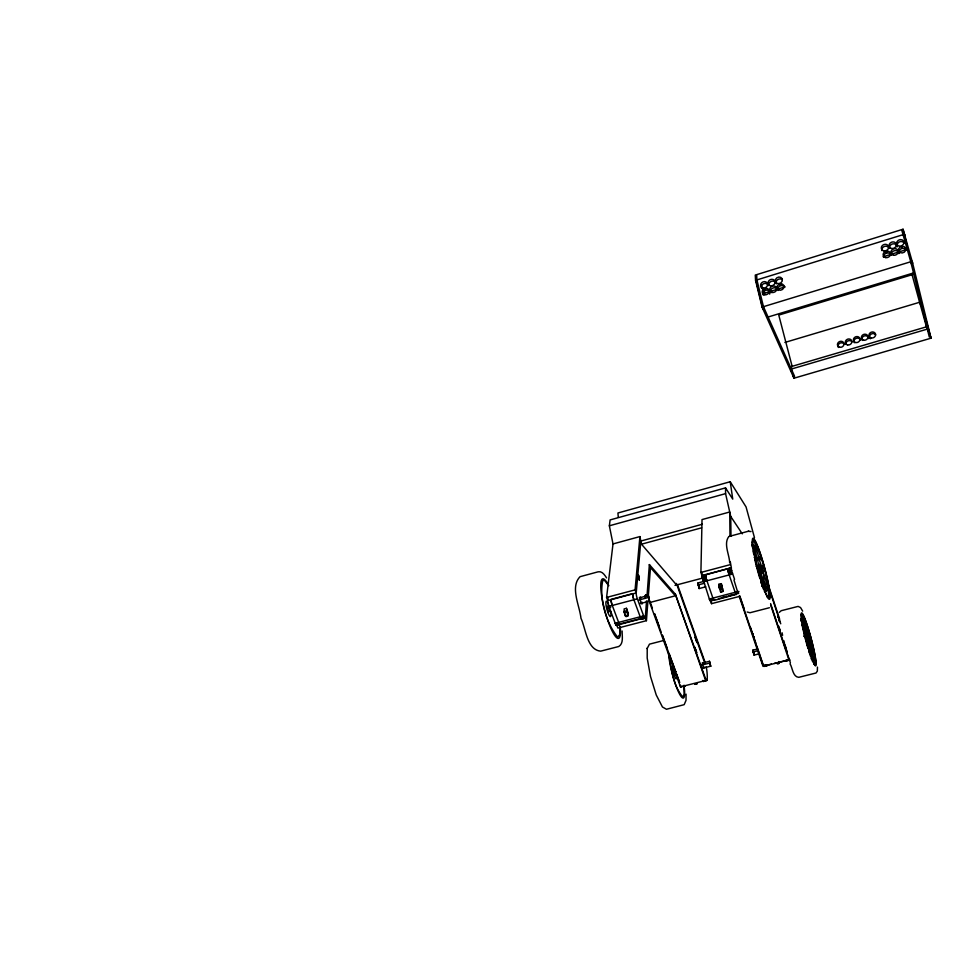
<?xml version="1.0" encoding="UTF-8"?>
<svg xmlns="http://www.w3.org/2000/svg" width="980" height="980" viewBox="0 0 980 980"><rect width="100%" height="100%" fill="white"/><g stroke="black" fill="none" stroke-linecap="round" stroke-linejoin="round"><path stroke-width="1.47" d="M675.245 673.983C674.191 676.457 672.844 664.918 674.791 672.072M718.916 586.812L718.916 584.276L721.292 583.651L723.069 591.369L720.704 591.994L718.916 586.812L721.28 586.199L721.292 583.651L722.591 589.311L721.929 586.297M739.459 596.416L711.505 603.668L711.529 600.667M705.686 679.005L705.673 680.635L675.355 594.186L705.661 679.054C708.197 685.645 707.291 669.671 706.078 666.804M710.672 600.63A4.398 0.637 75 0 1 709.52 599.49L700.908 572.43L702.023 519.584L729.72 512.001L729.99 536.06M702.048 572.516L701.986 575.542L731.362 567.763L730.259 561.626M705.747 586.812L699.157 588.551L699.034 585.795M699.157 588.551L697.956 582.953L704.547 581.214M694.967 684.322L696.964 683.82L694.967 684.322L694.979 683.697M684.91 685.633L684.885 685.865A3.785 0.637 75.5 0 1 684.15 685.535A4.03 0.686 75.5 0 0 684.91 685.633L682.889 686.355M706.801 680.218L680.463 686.87L680.537 685.24M801.175 620.413L801.211 619.495M702.93 680.549L703.787 680.965A4.043 0.637 75.5 0 1 702.868 680.512M640.651 602.149L640.528 603.582L649.409 601.083L648.944 596.869L648.282 595.522L639.23 597.898M649.409 601.083L648.282 595.522M616.775 625.093L617.902 628.082L646.433 620.683L647.939 600.961M648.295 596.404L650.487 567.579L649.36 564.59L646.971 596.514M646.433 620.683L645.33 617.657L646.53 600.875M681.909 686.38L681.884 686.6A3.785 0.649 75.5 0 1 681.284 686.527M640.846 541.034L636.192 593.084A4.373 0.796 75 0 0 637.367 598.854L643.639 615.881C647.621 619.127 640.81 620.267 640.185 616.775L633.901 599.76A4.373 0.809 75 0 1 632.737 593.99M616.91 624.885L616.31 625.35L615.403 623.77L608.837 606.375A4.361 0.87 75.1 0 1 607.71 600.618L636.204 592.937L635.077 589.874L639.916 536.575L613.015 543.937L606.583 597.433L607.723 600.471M767.156 665.714L763.677 666.008L771.407 664.109M647.106 648.625L649.471 644.154L664.207 640.357M628.082 615.942L628.327 613.37L626.453 608.311L624.15 608.911C623.99 619.617 629.711 618.944 626.453 608.311M817.455 667.111L817.345 671.104L816.034 673.003L798.774 677.327C792.698 676.886 792.575 667.723 790.015 663.779M607.71 600.618L608.066 597.629M613.051 544.145L609.364 525.795L610.111 519.927L725.531 487.881L732.746 499.126L730.223 481.731L617.939 512.993L618.282 517.342M766.654 590.536L765.147 591.491L765.441 590.818A8.085 6.26 -5.9 0 0 765.417 587.375L764.29 584.337M641.802 618.404L641.092 618.674M714.077 600.397L736.409 594.309M620.328 623.99L619.727 624.468L618.833 622.876L612.096 604.979M647.217 648.037L647.192 658.045L650.487 676.396L656.245 694.992L662.431 706.984L666.461 709.263L684.175 704.669L686.024 700.357L686.049 694.134M609.291 610.148C608.519 613.823 606.792 605.91 608.151 606.485M759.819 575.076L758.728 571.23L761.289 582.39A8.134 6.603 -23.1 0 1 761.399 583.517M752.211 545.064A2.462 2.425 11 0 0 752.518 544.819L752.126 545.309M779.296 612.365L781.232 610.699L798.1 606.412L800.538 607.539L802.657 611.14M801.052 618.625L801.432 618.441A2.817 2.573 1 0 1 802.804 619.875L805.989 629.307L805.474 624.052A2.781 1.629 -17.8 0 0 804.274 623.121L802.804 623.354M801.089 614.35C809.664 627.702 813.498 647.731 815.164 664.44L813.768 663.852M812.138 660.9L812.138 660.9A2.768 2.634 -20.9 0 0 813.13 658.389L811.085 648.307L813.13 652.57A2.756 1.421 -10.2 0 1 811.93 654.15L811.379 653.942M779.553 621.675L778.769 618.613L779.59 621.296M804.237 623.121L803.22 623.586M728.838 536.55C723.252 543.692 729.5 554.815 729.683 562.839M755.605 546.963L759.757 560.193L760.162 557.461A3.197 0.87 -16.6 0 0 759.243 557.106L759.108 557.142A2.413 0.662 -16.6 0 1 758.079 557.534M804.115 636.265L804.727 634.219L802.216 624.86A7.117 6.591 3.5 0 0 802.093 624.505M769.398 607.735L749.982 612.745L747.201 612.022M911.216 263.644L912.662 263.204L903.046 229.222L755.261 275.086L755.556 280.341L762.073 307.095L793.996 378.207L931 338.186L912.196 261.317L762.073 307.095M755.556 280.341L904.626 234.196L905.104 236.131M763.383 293.547L785.188 286.846M883.164 256.76L906.561 249.582M764.241 308.418L762.857 308.835L756.352 282.13M768.087 317.018L913.507 272.954M913.385 274.327L778.769 315.095L792.257 366.802M804.115 636.437L805.952 634.832L802.755 622.68M784.882 342.449L919.62 302.269L926.59 327.32M790.725 370.906L791.999 370.526M927.742 330.701L929.077 330.309M930.62 336.63L929.297 337.01L910.751 261.758L901.625 229.663M807.018 644.24C811.207 642.66 809.223 656.233 811.808 656.392A2.781 2.683 -20.1 0 1 811.011 658.756M748.181 531.295L751.035 531.564M609.364 525.795L725.567 493.638L725.531 487.881M640.185 541.217L702.391 524.239M641.312 544.243L701.619 527.828M729.206 536.415L748.855 531.111M606.583 597.433L635.077 589.874M700.908 572.43L730.296 564.639M701.986 575.86L731.362 567.763M702.023 576.24L705.563 575.309L705.527 574.599M731.374 568.094L727.846 569.417L727.981 570.152M702.072 576.681L705.563 575.309M731.411 568.474L727.895 569.858L728.054 570.617M702.145 577.171L705.612 575.75M702.244 577.698L705.686 576.24M731.656 569.931L728.079 570.875L728.263 571.646M675 585.379L702.868 578.016M702.366 578.261L705.784 576.767M731.778 570.495L728.201 571.438L728.385 572.198M702.501 578.849L705.906 577.33M702.648 579.437L706.041 577.918M728.532 572.749L728.336 572.026L731.913 571.083L728.495 572.626L728.679 573.312M702.807 580.038L706.347 579.107L713.06 598.572A4.41 0.625 75 0 0 714.187 599.711M732.391 572.871L728.826 573.815L729.01 574.403L732.575 573.447L732.232 572.283L728.655 573.226L728.838 573.864M702.979 580.626L706.519 579.695M607.086 606.375L609.646 605.701M703.15 581.201L706.702 580.258M608.837 606.375L637.367 598.854M703.334 581.74L732.746 573.986L734.571 579.339M606.841 608.433L610.687 607.416M639.046 599.944L648.123 597.567M697.907 584.987L704.51 583.247M608.151 611.912L610.724 611.238M623.893 611.471L626.196 610.871M624.089 612.427L626.392 611.826M719.1 587.706L721.88 587.449M627.849 615.759L625.571 616.359L625.216 614.362M720.484 591.724L723.069 591.369M615.207 623.28L643.639 615.881M709.361 599.025L738.663 591.393M615.403 623.77L618.833 622.876M640.369 617.265L643.823 616.371M709.52 599.49L713.06 598.572M738.822 591.859L735.098 592.3M615.599 624.199L619.017 623.317M640.565 617.706L644.007 616.812M615.783 624.591L619.213 623.697M640.749 618.098L644.203 617.192M615.979 624.909L619.397 624.015M640.932 618.417L644.375 617.523M616.151 625.167L619.568 624.272M621.565 623.562L639.021 619.017M714.849 599.466L710.439 600.605L711.505 603.668M722.211 597.543L726.633 596.391M729.573 595.632L733.995 594.48M616.31 625.35L645.33 617.657M718.414 598.731L723.938 597.286M725.323 596.93L735.024 594.407M736.335 593.954L738.7 593.341M616.469 625.461L620.218 624.444M641.398 618.98L645.146 617.964M765.331 591.112L765.405 591.087A2.438 1.887 -6.1 0 1 766.544 591.014L766.752 590.854A3.21 2.487 -6.1 0 0 767.34 588.833L764.008 580.552L765.282 589.311A3.21 2.524 -22.1 0 1 764.376 591.479M754.183 654.395L754.147 655.179L752.75 650.181L756.964 649.14M672.354 670.577L674.987 669.928M702.88 662.933L709.495 661.28L710.696 666.278L709.495 661.28M752.983 651.994L758.373 650.647M673.591 672.109L676.212 671.447M701.521 665.114L709.483 663.129M754.049 655.118L759.439 653.77M674.706 675.171L677.339 674.51M702.611 668.201L710.573 666.216M763.42 665.395L765.478 664.893M763.555 665.726L766.801 665.249M774.176 663.423L788.263 659.92M703.763 681.198L706.788 680.439M763.996 666.461L767.242 665.543M786.07 660.153L786.401 660.802L789.733 659.981M789.66 660.14L786.413 660.789M759.169 557.106L759.022 557.106A3.038 0.821 -16.6 0 0 758.287 557.179M753.204 544.892L753.779 545.064A3.197 3.161 2.6 0 1 755.592 546.963M807.018 644.007L810.203 654.689M801.138 621.112L801.383 621.21A2.83 2.622 3.1 0 1 802.755 622.68M736.152 594.591L735.588 593.586M803.037 623.488L803.269 623.623A7.007 4.116 -17.9 0 1 804.531 625.559L804.85 628.119M650.487 567.579L675.355 595.803L649.679 602.541L680.463 686.87M649.36 564.59L675.428 594.272M676.555 584.962L641.496 544.194L639.916 536.575M766.899 596.673L768.859 597.874C768.002 578.065 762.648 557.093 753.044 539.772L752.126 542.418L752.567 547.538M624.774 611.508L624.75 613.309M607.49 584.105L604.905 580.773L602.847 580.135C598.878 598.229 606.008 622.778 617.67 637.172L619.777 634.587L619.899 626.416M606.559 577.894C604.734 575.064 602.124 570.85 598.119 571.818L580.062 576.681C569.784 587.155 579.768 605.861 580.969 618.294C585.82 628.437 586.885 649.875 600.654 651.149L618.772 646.506C623.868 643.468 621.982 635.824 622.129 630.985M725.567 493.638L730.749 516.509L742.277 533.855M730.223 481.731L746.05 506.917L754.478 537.689M697.956 582.953L698.348 583.713M762.979 581.115L763.579 582.39M758.055 569.735L758.704 571.365M810.803 650.095L811.575 651.823A6.995 3.626 -10.1 0 1 811.244 654.077M753.106 634.452L752.812 633.558M761.252 285.217L764.706 293.13L764.18 290.276M768.492 291.329L769.704 294.123M645.563 596.306L645.085 595.571L645.257 597.42M735.613 593.66L728.998 574.39M897.46 246.543L897.153 245.76A3.761 3.234 -21.6 0 1 904.099 243.028M899.334 253.293L899.028 252.509A3.773 3.246 -21.5 0 1 905.973 249.778M703.211 663.803C700.737 658.805 704.179 672.255 703.995 666.829M719.81 587.51L719.381 586.677L719.81 589.09M763.543 589.335L760.884 581.753M654.615 613.737L659.307 626.612M662.443 635.187L667.135 648.062M669.217 653.783L674.963 669.511M677.045 675.232L679.655 682.374M649.789 601.01L652.398 608.139M654.481 613.86L661.255 632.418M662.296 635.273L679.495 682.386M776.38 283.832L776.099 283.049A3.638 3.161 -27.2 0 1 782.285 279.753M778.034 290.509L777.753 289.725A3.638 3.173 -27 0 1 784.453 287.091M676.433 583.431L704.767 663.043M677.609 585.048L705.282 662.86M755.997 558.343L756.217 559.752L753.828 549.621A8.073 8.024 -17.9 0 0 753.191 547.955M754.11 637.404L753.877 636.682M722.86 591.099L721.28 586.199M718.916 584.276L719.81 586.861M752.922 650.157L754.098 653.856M739.802 595.95L744.175 608.825M750.484 627.408L755.837 643.149M756.805 646.004L763.126 664.599M739.594 596.024L762.942 664.734M739.141 596.122L763.016 666.363L788.9 659.957L770.709 605.162M788.827 657.666L789.574 659.932M645.869 596.428L645.624 594.725L646.261 596.44M770.611 603.582L785.923 649.691M768.651 586.003L779.651 619.238M769.655 590.303L780.742 623.795M808.929 651.467L809.676 653.734M737.364 591.099L733.983 580.025M787.295 652.852L785.054 644.938M762.881 580.577L763.102 581.336M759.524 577.404L756.928 568.192M807.03 645.146L807.789 647.755M923.76 312.02L924.961 316.503M925.769 319.26L931 338.186M698.617 585.575L698.74 586.444L698.397 585.55M807.937 638.789L808.133 639.499M912.074 274.731L920.024 303.886L919.62 302.269M805.928 641.153L806.65 643.836M889.13 246.311L889.644 248.21A3.749 3.222 -22 0 1 892.841 243.873A3.749 3.222 -22 0 1 896.908 246.85M896.308 244.094A3.761 3.234 -22 0 1 891.678 248.454A3.761 3.234 -22 0 1 890.183 243.052A3.761 3.234 -22 0 1 896.308 244.094L896.81 246.005M805.56 639.805L803.037 629.332M756.045 564.713L756.634 567.04M792.942 373.919L793.996 378.207M792.649 373.895L793.347 376.761L794.621 376.381L763.457 306.679L756.928 279.913L756.621 274.67M903.046 229.222L907.26 246.299M778.769 661.561L779.21 663.411C774.151 663.877 780.545 664.244 779.137 661.953M754.967 560.193L755.752 563.561M802.069 624.628L802.755 628.082M762.942 584.019L760.468 572.516L757.614 566.673A3.234 1.066 -12.4 0 0 756.192 566.293M728.152 571.12L727.981 570.348L731.472 568.915M753.093 550.956L753.571 553.529M808.414 647.511L807.483 644.754M801.15 618.931L801.53 621.553M727.809 569.037L727.92 569.748M683.954 686.87L684.199 694.306L682.791 696.952C672.99 685.51 671.116 668.446 668.875 653.819M727.785 568.706L727.883 569.38M730.749 516.509L730.982 536.109M720.704 589.446L720.704 591.994M887.219 252.228A3.749 3.222 -22.3 0 1 885.369 252.791M881.89 250.598A3.749 3.222 -22.3 0 1 884.609 246.384A3.749 3.222 -22.3 0 1 889.044 248.406M902.409 247.585A3.761 3.234 -21.6 0 1 901.49 247.952M765.601 289.749A3.614 3.148 -27.9 0 1 764.682 289.909M761.717 288.475A3.614 3.148 -27.9 0 1 763.641 283.747A3.614 3.148 -27.9 0 1 768.283 285.596M883.74 257.348A3.749 3.234 -22.1 0 1 886.459 253.122A3.749 3.234 -22.1 0 1 890.894 255.143M768.859 285.425A3.626 3.148 -27.5 0 1 771.554 281.285A3.626 3.148 -27.5 0 1 775.756 283.293M781.085 284.898A3.638 3.161 -27.2 0 1 780.202 285.254M770.819 292.861A3.626 3.161 -27.4 0 1 772.326 288.328A3.626 3.161 -27.4 0 1 777.103 289.21M763.346 295.151A3.626 3.161 -27.8 0 1 765.282 290.411A3.626 3.161 -27.8 0 1 769.925 292.273M891.494 254.959A3.761 3.234 -21.8 0 1 894.703 250.623A3.761 3.234 -21.8 0 1 898.783 253.612M854.303 342.767A3.357 2.965 -22.6 0 1 856.055 338.394A3.357 2.965 -22.6 0 1 860.44 340.17M862.253 340.428A3.369 2.965 -22.2 0 1 864.421 335.895A3.369 2.965 -22.2 0 1 868.488 338.59M845.912 344.446A3.357 2.965 -23 0 1 852.024 341.849M838.366 347.471A3.344 2.952 -23.4 0 1 839.713 343.294A3.344 2.952 -23.4 0 1 844.16 344.164M870.35 338.786A3.369 2.977 -21.8 0 1 869.848 338.198M869.542 337.475A3.369 2.977 -21.8 0 1 875.691 334.866M754.183 557.485A3.234 0.943 -12.8 0 1 755.58 557.779L757.418 560.156L754.49 546.963A3.21 3.185 -17.9 0 0 752.677 545.039M761.864 565.644A3.197 1.029 -16.9 0 1 762.808 566.097L763.114 572.259L766.74 583.272A3.197 2.573 -5.3 0 1 766.691 584.484M760.848 577.612A12.115 1.372 74.9 0 1 760.333 576.252M762.93 584.019A3.21 2.609 -22.8 0 1 761.852 586.444M758.042 557.608A8.048 2.193 -16.7 0 1 758.826 558.502M752.211 546.46A8.073 8.024 -17.9 0 1 752.738 547.183M810.203 654.689A7.032 6.774 -21.2 0 1 810.399 656.196M804.96 635.261A10.535 1.029 75.1 0 1 804.151 630.52M806.969 629.466A2.768 1.727 -18 0 1 807.618 630.25L809.039 638.507L811.82 645.869A2.756 1.544 -9.9 0 1 811.036 647.314M790.419 662.737A27.342 2.965 75.2 0 1 789.647 660.606M788.459 657.078A27.342 2.965 75.2 0 1 787.663 654.53M787.259 653.219A27.342 2.965 75.2 0 1 784.931 644.95M784.564 643.554A27.342 2.965 75.2 0 1 783.865 640.749M782.604 635.322A27.342 2.965 75.2 0 1 782.064 632.737M706.874 580.797A4.422 0.637 75 0 1 705.6 574.978M714.273 599.809A4.692 0.662 75 0 1 712.877 598.094M676.249 674.669A6.934 1.201 75.5 0 1 675.404 678.136A6.934 1.201 75.5 0 1 672.525 668.581A6.934 1.201 75.5 0 1 673.873 666.804M683.979 685.265A26.864 4.606 75.5 0 1 677.719 690.214L676.445 687.041A26.864 4.606 75.5 0 1 668.544 653.035M610.712 612.022A7.95 1.58 75.1 0 1 609.119 615.256A7.95 1.58 75.1 0 1 605.873 603.533A7.95 1.58 75.1 0 1 608.605 604.403M620.291 627.188A30.809 6.113 75.1 0 1 611.74 630.152A30.809 6.113 75.1 0 1 600.74 586.126L600.826 583.308A30.809 6.113 75.1 0 1 608.837 585.734M642.12 602.222A3.602 0.649 75.1 0 1 641.422 603.3A3.602 0.649 75.1 0 1 639.989 598.204A3.602 0.649 75.1 0 1 640.932 598.033M611.14 599.711A4.361 0.858 75.1 0 0 612.279 605.469A4.643 0.919 75.1 0 1 611.067 599.344L632.664 593.623A4.667 0.858 75 0 0 633.913 599.785M620.23 623.917A4.337 0.845 75.2 0 1 618.637 622.41M641.704 618.319A4.349 0.796 75.1 0 1 640.185 616.788M627.776 613.431L626.845 610.699L627.776 613.431M695.42 649.091L694.82 647.29L695.42 649.091M778.426 626.024L778.99 628.058L778.488 626.024M770.145 596.11L770.084 597.886A31.568 3.54 74.9 0 1 756.291 563.794A31.568 3.54 74.9 0 1 756.915 544.304A31.568 3.54 74.9 0 1 770.145 596.11M696.915 642.513L696.045 639.769L696.915 642.513M753.657 653.158L753.424 652.19L753.62 653.231M639.046 576.951L638.348 574.905L639.046 576.951M695.763 649.667L696.633 652.643L695.763 649.667M780.202 631.292L779.37 628.352L780.202 631.292M709.863 663.166L710.194 664.354L709.875 663.142M695.678 638.764L695.102 636.878L695.58 638.874M639.254 580.001L638.237 576.828L639.254 580.001M809.284 642.917L806.981 634.856L809.284 642.917M649.066 598.903L648.662 597.604L649.066 598.903M778.402 617.67L777.863 615.71L778.304 617.657M762.22 573.288C757.663 565.668 759.598 557.302 762.22 573.288M926.688 326.757L790.762 366.728L791.338 369.056L927.35 329.109L926.688 326.757M810.656 648.454L809.701 647.045A9.788 0.956 75.1 0 1 805.572 631.782A9.788 0.956 75.1 0 1 808.084 635.457A9.788 0.956 75.1 0 1 810.656 648.454M903.928 241.889L903.621 241.105A3.773 3.234 -21.7 0 0 896.663 243.836L896.97 244.632A3.773 3.234 -21.7 0 0 903.928 241.889M905.814 248.663L905.508 247.867A3.773 3.246 -21.5 0 0 898.538 250.611L898.844 251.395A3.773 3.246 -21.5 0 0 905.814 248.663M782.334 279.386L782.052 278.602A3.638 3.161 -27.2 0 0 775.352 281.26L775.621 282.032A3.638 3.161 -27.2 0 0 782.334 279.386M784 286.087L783.718 285.303A3.651 3.173 -27.1 0 0 777.005 287.949L777.287 288.733A3.651 3.173 -27.1 0 0 784 286.087M808.99 630.838L807.839 627.065A27.44 2.658 75.1 0 0 802.351 623.966A27.44 2.658 75.1 0 0 815.115 665.579A27.44 2.658 75.1 0 0 808.99 630.838M759.12 567.261L758.091 562.557A11.258 1.274 74.9 0 1 760.1 562.14A11.258 1.274 74.9 0 1 763.984 578.996A11.258 1.274 74.9 0 1 759.586 569.037L759.12 567.261M763.004 288.083A3.626 3.161 -27.9 0 0 767.511 283.808A3.626 3.161 -27.9 0 0 761.693 282.742A3.626 3.161 -27.9 0 0 763.004 288.083M770.488 285.78A3.638 3.161 -27.6 0 0 775.009 281.505A3.638 3.161 -27.6 0 0 769.165 280.427A3.638 3.161 -27.6 0 0 770.488 285.78M883.899 250.856A3.749 3.234 -22.3 0 0 888.529 246.495A3.749 3.234 -22.3 0 0 882.417 245.453A3.749 3.234 -22.3 0 0 883.899 250.856M764.645 294.772A3.638 3.161 -27.8 0 0 769.165 290.497A3.638 3.161 -27.8 0 0 763.322 289.418A3.638 3.161 -27.8 0 0 764.645 294.772M772.142 292.469A3.638 3.173 -27.5 0 0 776.662 288.194A3.638 3.173 -27.5 0 0 770.807 287.115A3.638 3.173 -27.5 0 0 772.142 292.469M885.749 257.618A3.761 3.234 -22.2 0 0 890.391 253.257A3.761 3.234 -22.2 0 0 884.266 252.203A3.761 3.234 -22.2 0 0 885.749 257.618M893.539 255.229A3.773 3.246 -21.8 0 0 898.182 250.856A3.773 3.246 -21.8 0 0 892.045 249.802A3.773 3.246 -21.8 0 0 893.539 255.229M847.614 344.948A3.357 2.965 -23 0 0 851.792 341.028A3.357 2.965 -23 0 0 846.316 339.962A3.357 2.965 -23 0 0 847.614 344.948M855.736 342.547A3.369 2.965 -22.6 0 0 859.913 338.627A3.369 2.965 -22.6 0 0 854.425 337.561A3.369 2.965 -22.6 0 0 855.736 342.547M863.711 340.195A3.369 2.977 -22.2 0 0 867.9 336.275A3.369 2.977 -22.2 0 0 862.388 335.209A3.369 2.977 -22.2 0 0 863.711 340.195M871.318 337.953A3.381 2.977 -21.8 0 0 875.508 334.021A3.381 2.977 -21.8 0 0 869.983 332.967A3.381 2.977 -21.8 0 0 871.318 337.953M839.75 347.263A3.344 2.965 -23.5 0 0 843.915 343.355A3.344 2.965 -23.5 0 0 838.451 342.29A3.344 2.965 -23.5 0 0 839.75 347.263M754.282 553.982A30.258 3.393 74.9 0 0 768.994 598.033A30.258 3.393 74.9 0 0 760.492 554.411A30.258 3.393 74.9 0 0 754.282 553.982M802.485 623.917A26.301 2.548 75.1 0 0 814.919 664.538A26.301 2.548 75.1 0 0 808.488 629.528A26.301 2.548 75.1 0 0 802.485 623.917"/></g></svg>
